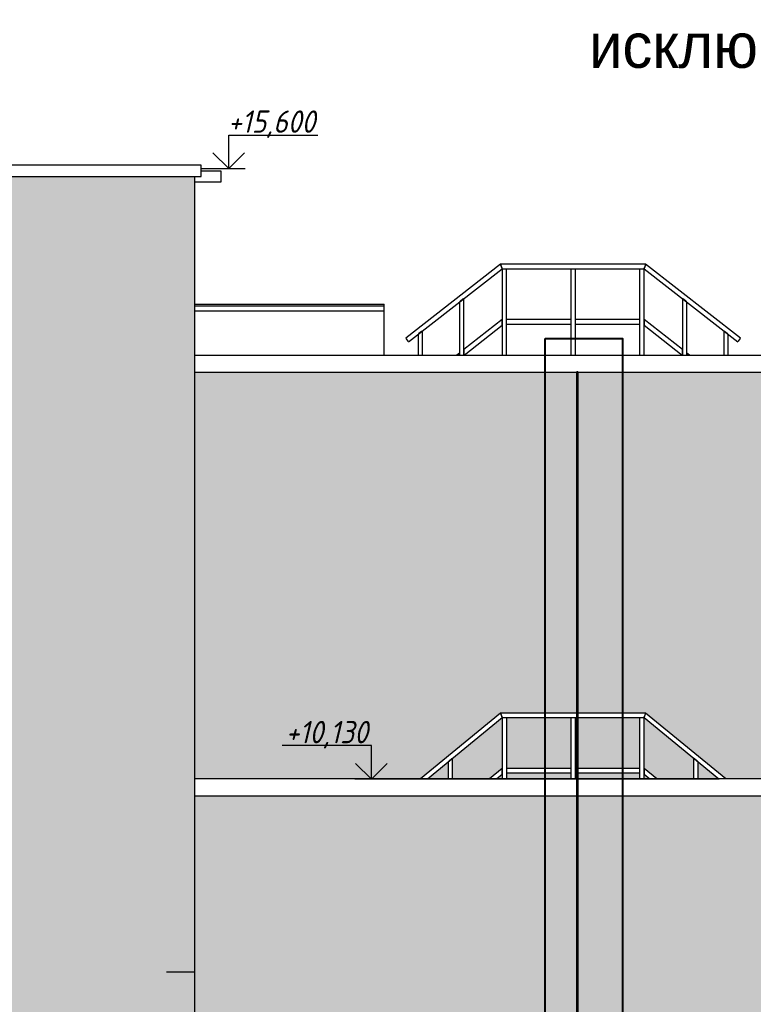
# Model space of a CAD drawing. Header units: millimetres. Extents: x 3914 to 319671, y -18248 to 19136.
# Drawn here: x 272449 to 279026, y 8112 to 16935 of the extents above; entities that cross this region are included whole.
import ezdxf

# ---------------------------------------------------------------- set-up
doc = ezdxf.new("R2010")
doc.units = ezdxf.units.MM
for name, color, linetype, lineweight in [('A-DETL-2', 7, 'Continuous', 5), ('A-FLOR', 7, 'Continuous', 9), ('A-GENM', 7, 'Continuous', 9), ('A-ROOF', 7, 'Continuous', 9), ('A-WALL', 7, 'Continuous', 5), ('A-WALL-PATT', 7, 'Continuous', 5), ('G-ANNO-DIMS', 7, 'Continuous', 9), ('G-ANNO-DIMS-1', 7, 'Continuous', 20)]:
    doc.layers.add(name, color=color, linetype=linetype, lineweight=lineweight)
doc.styles.add('ISOCPEUR_I_3', font='isocpeui.ttf', dxfattribs={"width": 0.9, "height": 200})

# ---------------------------------------------------------------- blocks, each defined once
blk = doc.blocks.new('парапет - парапет-18575254-АР2_ТР1_Фасад ___-1')
at = {"layer": 'A-GENM'}
for p, q in [((-41910, 13930), (-14660, 13930)), ((-41910, 13775.9), (-14660, 13775.9))]:
    blk.add_line(p, q, dxfattribs=at)
blk = doc.blocks.new('ОП_Труба - ОП_Труба 40x40x4_Угловая-30591808-АР2_ТР1_Фасад ___-1')
at = {"layer": 'A-GENM'}
for p, q in [((-37165, 14146.5), (-37165, 13930)), ((-37133, 14121.6), (-37157, 14140.3)), ((-37125, 13930), (-37125, 14115.3))]:
    blk.add_line(p, q, dxfattribs=at)
at = {"layer": 'A-GENM', "flags": 128}
for points in [[(-37157, 14140.3), (-37158.8, 14141.7), (-37160.5, 14143), (-37162, 14144.2), (-37163.3, 14145.2), (-37164.2, 14145.9), (-37164.8, 14146.4), (-37165, 14146.5)], [(-37125, 14115.3), (-37125.2, 14115.5), (-37125.8, 14116), (-37126.7, 14116.7), (-37128, 14117.7), (-37129.5, 14118.9), (-37131.2, 14120.2), (-37133, 14121.6)]]:
    blk.add_lwpolyline(points, dxfattribs=at)
blk = doc.blocks.new('ОП_Труба - ОП_Труба 40x40x4_Угловая-30591809-АР2_ТР1_Фасад ___-1')
at = {"layer": 'A-GENM'}
for p, q in [((-39873, 14140.3), (-39897, 14121.6)), ((-39865, 13930), (-39865, 14146.5)), ((-39905, 14115.3), (-39905, 13930))]:
    blk.add_line(p, q, dxfattribs=at)
at = {"layer": 'A-GENM', "flags": 128}
for points in [[(-39897, 14121.6), (-39898.8, 14120.2), (-39900.5, 14118.9), (-39902, 14117.7), (-39903.3, 14116.7), (-39904.2, 14116), (-39904.8, 14115.5), (-39905, 14115.3)], [(-39865, 14146.5), (-39865.2, 14146.4), (-39865.8, 14145.9), (-39866.7, 14145.2), (-39868, 14144.2), (-39869.5, 14143), (-39871.2, 14141.7), (-39873, 14140.3)]]:
    blk.add_lwpolyline(points, dxfattribs=at)
blk = doc.blocks.new('ОП_Труба - ОП_Труба 40x40x4_Угловая-V266-АР2_ТР1_Фасад ___-1')
at = {"layer": 'A-GENM'}
for p, q in [((-37535, 14435.2), (-37535, 13930)), ((-37503, 14410.3), (-37527, 14429)), ((-37495, 13930), (-37495, 14404))]:
    blk.add_line(p, q, dxfattribs=at)
at = {"layer": 'A-GENM', "flags": 128}
for points in [[(-37527, 14429), (-37528.8, 14430.4), (-37530.5, 14431.7), (-37532, 14432.9), (-37533.3, 14433.9), (-37534.2, 14434.6), (-37534.8, 14435.1), (-37535, 14435.2)], [(-37495, 14404), (-37495.2, 14404.2), (-37495.8, 14404.6), (-37496.7, 14405.4), (-37498, 14406.4), (-37499.5, 14407.5), (-37501.2, 14408.9), (-37503, 14410.3)]]:
    blk.add_lwpolyline(points, dxfattribs=at)
blk = doc.blocks.new('ОП_Труба - ОП_Труба 40x40x4_Угловая-V267-АР2_ТР1_Фасад ___-1')
at = {"layer": 'A-GENM'}
for p, q in [((-39535, 14404), (-39535, 13930)), ((-39503, 14429), (-39527, 14410.3)), ((-39495, 13930), (-39495, 14435.2))]:
    blk.add_line(p, q, dxfattribs=at)
at = {"layer": 'A-GENM', "flags": 128}
for points in [[(-39527, 14410.3), (-39528.8, 14408.9), (-39530.5, 14407.5), (-39532, 14406.4), (-39533.3, 14405.4), (-39534.2, 14404.6), (-39534.8, 14404.2), (-39535, 14404)], [(-39495, 14435.2), (-39495.2, 14435.1), (-39495.8, 14434.6), (-39496.7, 14433.9), (-39498, 14432.9), (-39499.5, 14431.7), (-39501.2, 14430.4), (-39503, 14429)]]:
    blk.add_lwpolyline(points, dxfattribs=at)
blk = doc.blocks.new('ОП_Труба - ОП_Труба 40x40x4_Прямая-30591812-АР2_ТР1_Фасад ___-1')
at = {"layer": 'A-GENM'}
for p, q in [((-37918.8, 14703.4), (-37918.8, 13930)), ((-37918.8, 14703.4), (-37910.8, 14703.4)), ((-37910.8, 14703.4), (-37886.8, 14703.4)), ((-37886.8, 14703.4), (-37878.8, 14703.4)), ((-37878.8, 13930), (-37878.8, 14703.4))]:
    blk.add_line(p, q, dxfattribs=at)
blk = doc.blocks.new('ОП_Поручень_Наклонный - ОП_Поручень_Наклонный-30591810-АР2_ТР1_Фасад ___-1')
at = {"layer": 'A-GENM'}
for p, q in [((-37867.8, 14735.4), (-37876, 14711.4)), ((-37015, 14080.2), (-37865, 14743.4)), ((-37878.8, 14703.4), (-37039.6, 14048.7)), ((-37034.7, 14055), (-37039.6, 14048.7)), ((-37019.9, 14073.9), (-37034.7, 14055)), ((-37015, 14080.2), (-37019.9, 14073.9))]:
    blk.add_line(p, q, dxfattribs=at)
at = {"layer": 'A-GENM', "flags": 128}
for points in [[(-37865, 14743.4), (-37865.1, 14743.2), (-37865.3, 14742.6), (-37865.6, 14741.7), (-37866, 14740.4), (-37866.6, 14738.9), (-37867.1, 14737.2), (-37867.8, 14735.4)], [(-37876, 14711.4), (-37876.6, 14709.7), (-37877.2, 14708), (-37877.7, 14706.4), (-37878.2, 14705.2), (-37878.5, 14704.2), (-37878.7, 14703.6), (-37878.8, 14703.4)]]:
    blk.add_lwpolyline(points, dxfattribs=at)
blk = doc.blocks.new('ОП_Поручень_Наклонный - ОП_Поручень_Наклонный-30591813-АР2_ТР1_Фасад ___-1')
at = {"layer": 'A-GENM'}
for p, q in [((-39165, 14743.4), (-40015, 14080.2)), ((-39154, 14711.4), (-39162.2, 14735.4)), ((-39990.4, 14048.7), (-39151.2, 14703.4)), ((-40010.1, 14073.9), (-40015, 14080.2)), ((-39995.3, 14055), (-40010.1, 14073.9)), ((-39990.4, 14048.7), (-39995.3, 14055))]:
    blk.add_line(p, q, dxfattribs=at)
at = {"layer": 'A-GENM', "flags": 128}
for points in [[(-39162.2, 14735.4), (-39162.9, 14737.2), (-39163.4, 14738.9), (-39164, 14740.4), (-39164.4, 14741.7), (-39164.7, 14742.6), (-39164.9, 14743.2), (-39165, 14743.4)], [(-39151.2, 14703.4), (-39151.3, 14703.6), (-39151.5, 14704.2), (-39151.8, 14705.2), (-39152.3, 14706.4), (-39152.8, 14708), (-39153.4, 14709.7), (-39154, 14711.4)]]:
    blk.add_lwpolyline(points, dxfattribs=at)
blk = doc.blocks.new('ОП_Поручень_Наклонный - ОП_Поручень_Наклонный-30591814-АР2_ТР1_Фасад ___-1')
at = {"layer": 'A-GENM'}
for p, q in [((-37535, 13978.5), (-37878.8, 14246.7)), ((-37878.8, 14236.6), (-37878.8, 14206.1)), ((-37878.8, 14196), (-37537.9, 13930)), ((-37535, 13937.9), (-37535, 13968.4)), ((-37472.9, 13930), (-37495, 13947.3)), ((-37495, 13937.2), (-37495, 13930))]:
    blk.add_line(p, q, dxfattribs=at)
at = {"layer": 'A-GENM', "flags": 128}
for points in [[(-37878.8, 14246.7), (-37878.8, 14246.5), (-37878.8, 14245.7), (-37878.8, 14244.5), (-37878.8, 14242.9), (-37878.8, 14241), (-37878.8, 14238.8), (-37878.8, 14236.6)], [(-37878.8, 14206.1), (-37878.8, 14203.9), (-37878.8, 14201.7), (-37878.8, 14199.8), (-37878.8, 14198.2), (-37878.8, 14197), (-37878.8, 14196.2), (-37878.8, 14196)], [(-37535, 13968.4), (-37535, 13970.6), (-37535, 13972.8), (-37535, 13974.7), (-37535, 13976.3), (-37535, 13977.5), (-37535, 13978.3), (-37535, 13978.5)], [(-37495, 13947.3), (-37495, 13947), (-37495, 13946.3), (-37495, 13945.1), (-37495, 13943.5), (-37495, 13941.6), (-37495, 13939.4), (-37495, 13937.2)], [(-37535, 13930), (-37535, 13931.6), (-37535, 13933.5), (-37535, 13935.7), (-37535, 13937.9)]]:
    blk.add_lwpolyline(points, dxfattribs=at)
blk = doc.blocks.new('ОП_Поручень_Наклонный - ОП_Поручень_Наклонный-30591815-АР2_ТР1_Фасад ___-1')
at = {"layer": 'A-GENM'}
for p, q in [((-39151.2, 14246.7), (-39495, 13978.5)), ((-39151.2, 14206.1), (-39151.2, 14236.6)), ((-39492.1, 13930), (-39151.2, 14196)), ((-39535, 13947.3), (-39557.1, 13930)), ((-39495, 13968.4), (-39495, 13937.9)), ((-39535, 13930), (-39535, 13937.2))]:
    blk.add_line(p, q, dxfattribs=at)
at = {"layer": 'A-GENM', "flags": 128}
for points in [[(-39151.2, 14236.6), (-39151.2, 14238.8), (-39151.2, 14241), (-39151.2, 14242.9), (-39151.2, 14244.5), (-39151.2, 14245.7), (-39151.2, 14246.5), (-39151.2, 14246.7)], [(-39151.2, 14196), (-39151.2, 14196.2), (-39151.2, 14197), (-39151.2, 14198.2), (-39151.2, 14199.8), (-39151.2, 14201.7), (-39151.2, 14203.9), (-39151.2, 14206.1)], [(-39535, 13937.2), (-39535, 13939.4), (-39535, 13941.6), (-39535, 13943.5), (-39535, 13945.1), (-39535, 13946.3), (-39535, 13947), (-39535, 13947.3)], [(-39495, 13978.5), (-39495, 13978.3), (-39495, 13977.5), (-39495, 13976.3), (-39495, 13974.7), (-39495, 13972.8), (-39495, 13970.6), (-39495, 13968.4)], [(-39495, 13937.9), (-39495, 13935.7), (-39495, 13933.5), (-39495, 13931.6), (-39495, 13930)]]:
    blk.add_lwpolyline(points, dxfattribs=at)
blk = doc.blocks.new('ОП_Поручень_Прямой - ОП_Поручень_Прямой-30591817-АР2_ТР1_Фасад ___-1')
at = {"layer": 'A-GENM'}
for p, q in [((-37865, 14743.4), (-39165, 14743.4)), ((-39162.2, 14735.4), (-39154, 14711.4)), ((-37876, 14711.4), (-37867.8, 14735.4)), ((-39151.2, 14703.4), (-37878.8, 14703.4))]:
    blk.add_line(p, q, dxfattribs=at)
at = {"layer": 'A-GENM', "flags": 128}
for points in [[(-39165, 14743.4), (-39164.9, 14743.2), (-39164.7, 14742.6), (-39164.4, 14741.7), (-39164, 14740.4), (-39163.4, 14738.9), (-39162.9, 14737.2), (-39162.2, 14735.4)], [(-37867.8, 14735.4), (-37867.1, 14737.2), (-37866.6, 14738.9), (-37866, 14740.4), (-37865.6, 14741.7), (-37865.3, 14742.6), (-37865.1, 14743.2), (-37865, 14743.4)], [(-39154, 14711.4), (-39153.4, 14709.7), (-39152.8, 14708), (-39152.3, 14706.4), (-39151.8, 14705.2), (-39151.5, 14704.2), (-39151.3, 14703.6), (-39151.2, 14703.4)], [(-37878.8, 14703.4), (-37878.7, 14703.6), (-37878.5, 14704.2), (-37878.2, 14705.2), (-37877.7, 14706.4), (-37877.2, 14708), (-37876.6, 14709.7), (-37876, 14711.4)]]:
    blk.add_lwpolyline(points, dxfattribs=at)
blk = doc.blocks.new('ОП_Поручень_Прямой - ОП_Поручень_Прямой-30591818-АР2_ТР1_Фасад ___-1')
at = {"layer": 'A-GENM'}
for p, q in [((-37918.8, 14246.7), (-38495, 14246.7)), ((-38495, 14238.7), (-38495, 14246.7)), ((-38495, 14214.7), (-38495, 14238.7)), ((-38495, 14206.7), (-38495, 14214.7)), ((-38495, 14206.7), (-37918.8, 14206.7)), ((-37918.8, 14246.7), (-37918.8, 14238.7)), ((-37918.8, 14238.7), (-37918.8, 14214.7)), ((-37918.8, 14214.7), (-37918.8, 14206.7))]:
    blk.add_line(p, q, dxfattribs=at)
blk = doc.blocks.new('ОП_Поручень_Прямой - ОП_Поручень_Прямой-30591821-АР2_ТР1_Фасад ___-1')
at = {"layer": 'A-GENM'}
for p, q in [((-38535, 14246.7), (-39111.2, 14246.7)), ((-39111.2, 14238.7), (-39111.2, 14246.7)), ((-39111.2, 14214.7), (-39111.2, 14238.7)), ((-39111.2, 14206.7), (-39111.2, 14214.7)), ((-39111.2, 14206.7), (-38535, 14206.7)), ((-38535, 14246.7), (-38535, 14238.7)), ((-38535, 14238.7), (-38535, 14214.7)), ((-38535, 14214.7), (-38535, 14206.7))]:
    blk.add_line(p, q, dxfattribs=at)
blk = doc.blocks.new('парапет10 - парапет-22960140-АР2_ТР1_Фасад ___-1')
at = {"layer": 'A-GENM'}
for p, q in [((-33860, 10131.7), (-41910, 10131.7)), ((-41910, 9978.9), (-33860, 9978.9))]:
    blk.add_line(p, q, dxfattribs=at)
blk = doc.blocks.new('ОП_Труба - ОП_Труба 40x40x4_Угловая-V313-АР2_ТР1_Фасад ___-1')
at = {"layer": 'A-GENM'}
for p, q in [((-37435, 10317.5), (-37435, 10131.7)), ((-37403, 10291.2), (-37427, 10310.9)), ((-37395, 10131.7), (-37395, 10284.7))]:
    blk.add_line(p, q, dxfattribs=at)
at = {"layer": 'A-GENM', "flags": 128}
for points in [[(-37427, 10310.9), (-37428.8, 10312.4), (-37430.5, 10313.8), (-37432, 10315), (-37433.3, 10316), (-37434.2, 10316.8), (-37434.8, 10317.3), (-37435, 10317.5)], [(-37395, 10284.7), (-37395.2, 10284.8), (-37395.8, 10285.3), (-37396.7, 10286.1), (-37398, 10287.1), (-37399.5, 10288.4), (-37401.2, 10289.8), (-37403, 10291.2)]]:
    blk.add_lwpolyline(points, dxfattribs=at)
blk = doc.blocks.new('ОП_Труба - ОП_Труба 40x40x4_Угловая-V314-АР2_ТР1_Фасад ___-1')
at = {"layer": 'A-GENM'}
for p, q in [((-39635, 10284.7), (-39635, 10131.7)), ((-39603, 10310.9), (-39627, 10291.2)), ((-39595, 10131.7), (-39595, 10317.5))]:
    blk.add_line(p, q, dxfattribs=at)
at = {"layer": 'A-GENM', "flags": 128}
for points in [[(-39627, 10291.2), (-39628.8, 10289.8), (-39630.5, 10288.4), (-39632, 10287.1), (-39633.3, 10286.1), (-39634.2, 10285.3), (-39634.8, 10284.8), (-39635, 10284.7)], [(-39595, 10317.5), (-39595.2, 10317.3), (-39595.8, 10316.8), (-39596.7, 10316), (-39598, 10315), (-39599.5, 10313.8), (-39601.2, 10312.4), (-39603, 10310.9)]]:
    blk.add_lwpolyline(points, dxfattribs=at)
blk = doc.blocks.new('ОП_Труба - ОП_Труба 40x40x4_Прямая-V315-АР2_ТР1_Фасад ___-1')
at = {"layer": 'A-GENM'}
for p, q in [((-37919.3, 10681.7), (-37919.3, 10131.7)), ((-37919.3, 10681.7), (-37911.3, 10681.7)), ((-37911.3, 10681.7), (-37887.3, 10681.7)), ((-37887.3, 10681.7), (-37879.3, 10681.7)), ((-37879.3, 10131.7), (-37879.3, 10681.7))]:
    blk.add_line(p, q, dxfattribs=at)
blk = doc.blocks.new('ОП_Поручень_Наклонный - ОП_Поручень_Наклонный-V316-АР2_ТР1_Фасад ___-1')
at = {"layer": 'A-GENM'}
for p, q in [((-37879.3, 10681.7), (-37208.4, 10131.7)), ((-37867.9, 10713.7), (-37876.4, 10689.7)), ((-37145.3, 10131.7), (-37865, 10721.7))]:
    blk.add_line(p, q, dxfattribs=at)
at = {"layer": 'A-GENM', "flags": 128}
for points in [[(-37876.4, 10689.7), (-37877.1, 10687.9), (-37877.7, 10686.2), (-37878.2, 10684.7), (-37878.7, 10683.5), (-37879, 10682.5), (-37879.2, 10681.9), (-37879.3, 10681.7)], [(-37865, 10721.7), (-37865.1, 10721.5), (-37865.3, 10720.9), (-37865.6, 10720), (-37866.1, 10718.7), (-37866.6, 10717.2), (-37867.2, 10715.5), (-37867.9, 10713.7)]]:
    blk.add_lwpolyline(points, dxfattribs=at)
blk = doc.blocks.new('ОП_Поручень_Наклонный - ОП_Поручень_Наклонный-V317-АР2_ТР1_Фасад ___-1')
at = {"layer": 'A-GENM'}
for p, q in [((-39165, 10721.7), (-39884.7, 10131.7)), ((-39821.6, 10131.7), (-39150.7, 10681.7)), ((-39153.6, 10689.7), (-39162.1, 10713.7))]:
    blk.add_line(p, q, dxfattribs=at)
at = {"layer": 'A-GENM', "flags": 128}
for points in [[(-39162.1, 10713.7), (-39162.8, 10715.5), (-39163.4, 10717.2), (-39163.9, 10718.7), (-39164.4, 10720), (-39164.7, 10720.9), (-39164.9, 10721.5), (-39165, 10721.7)], [(-39150.7, 10681.7), (-39150.8, 10681.9), (-39151, 10682.5), (-39151.3, 10683.5), (-39151.8, 10684.7), (-39152.3, 10686.2), (-39152.9, 10687.9), (-39153.6, 10689.7)]]:
    blk.add_lwpolyline(points, dxfattribs=at)
blk = doc.blocks.new('ОП_Поручень_Наклонный - ОП_Поручень_Наклонный-V318-АР2_ТР1_Фасад ___-1')
at = {"layer": 'A-GENM'}
for p, q in [((-37765.5, 10131.7), (-37879.3, 10225)), ((-37879.3, 10214.7), (-37879.3, 10183.6)), ((-37879.3, 10173.3), (-37828.6, 10131.7))]:
    blk.add_line(p, q, dxfattribs=at)
at = {"layer": 'A-GENM', "flags": 128}
for points in [[(-37879.3, 10225), (-37879.3, 10224.7), (-37879.3, 10224), (-37879.3, 10222.7), (-37879.3, 10221.1), (-37879.3, 10219.1), (-37879.3, 10217), (-37879.3, 10214.7)], [(-37879.3, 10183.6), (-37879.3, 10181.3), (-37879.3, 10179.1), (-37879.3, 10177.2), (-37879.3, 10175.5), (-37879.3, 10174.3), (-37879.3, 10173.5), (-37879.3, 10173.3)]]:
    blk.add_lwpolyline(points, dxfattribs=at)
blk = doc.blocks.new('ОП_Поручень_Наклонный - ОП_Поручень_Наклонный-V319-АР2_ТР1_Фасад ___-1')
at = {"layer": 'A-GENM'}
for p, q in [((-39150.7, 10225), (-39264.5, 10131.7)), ((-39201.4, 10131.7), (-39150.7, 10173.3)), ((-39150.7, 10183.6), (-39150.7, 10214.7))]:
    blk.add_line(p, q, dxfattribs=at)
at = {"layer": 'A-GENM', "flags": 128}
for points in [[(-39150.7, 10214.7), (-39150.7, 10217), (-39150.7, 10219.1), (-39150.7, 10221.1), (-39150.7, 10222.7), (-39150.7, 10224), (-39150.7, 10224.7), (-39150.7, 10225)], [(-39150.7, 10173.3), (-39150.7, 10173.5), (-39150.7, 10174.3), (-39150.7, 10175.5), (-39150.7, 10177.2), (-39150.7, 10179.1), (-39150.7, 10181.3), (-39150.7, 10183.6)]]:
    blk.add_lwpolyline(points, dxfattribs=at)
blk = doc.blocks.new('ОП_Поручень_Прямой - ОП_Поручень_Прямой-30603774-АР2_ТР1_Фасад ___-1')
at = {"layer": 'A-GENM'}
for p, q in [((-65877.1, 16380.6), (-67177.1, 16380.6)), ((-67174.2, 16372.6), (-67165.6, 16348.6)), ((-67162.8, 16340.6), (-65891.4, 16340.6)), ((-65888.5, 16348.6), (-65879.9, 16372.6))]:
    blk.add_line(p, q, dxfattribs=at)
at = {"layer": 'A-GENM', "flags": 128}
for points in [[(-67177.1, 16380.6), (-67177, 16380.4), (-67176.8, 16379.8), (-67176.4, 16378.9), (-67176, 16377.6), (-67175.4, 16376.1), (-67174.8, 16374.4), (-67174.2, 16372.6)], [(-67165.6, 16348.6), (-67165, 16346.8), (-67164.4, 16345.1), (-67163.8, 16343.6), (-67163.4, 16342.4), (-67163, 16341.4), (-67162.8, 16340.8), (-67162.8, 16340.6)], [(-65891.4, 16340.6), (-65891.3, 16340.8), (-65891.1, 16341.4), (-65890.7, 16342.4), (-65890.3, 16343.6), (-65889.7, 16345.1), (-65889.1, 16346.8), (-65888.5, 16348.6)], [(-65879.9, 16372.6), (-65879.3, 16374.4), (-65878.7, 16376.1), (-65878.1, 16377.6), (-65877.7, 16378.9), (-65877.3, 16379.8), (-65877.1, 16380.4), (-65877.1, 16380.6)]]:
    blk.add_lwpolyline(points, dxfattribs=at)
blk = doc.blocks.new('ОП_Поручень_Прямой - ОП_Поручень_Прямой-30603775-АР2_ТР1_Фасад ___-1')
at = {"layer": 'A-GENM'}
for p, q in [((-65931.4, 15883.9), (-66507.1, 15883.9)), ((-66507.1, 15875.9), (-66507.1, 15883.9)), ((-65931.4, 15883.9), (-65931.4, 15875.9)), ((-66507.1, 15851.9), (-66507.1, 15875.9)), ((-66507.1, 15843.9), (-66507.1, 15851.9)), ((-66507.1, 15843.9), (-65931.4, 15843.9)), ((-65931.4, 15875.9), (-65931.4, 15851.9)), ((-65931.4, 15851.9), (-65931.4, 15843.9))]:
    blk.add_line(p, q, dxfattribs=at)
blk = doc.blocks.new('ОП_Поручень_Прямой - ОП_Поручень_Прямой-30603776-АР2_ТР1_Фасад ___-1')
at = {"layer": 'A-GENM'}
for p, q in [((-66547.1, 15883.9), (-67122.8, 15883.9)), ((-67122.8, 15875.9), (-67122.8, 15883.9)), ((-66547.1, 15883.9), (-66547.1, 15875.9)), ((-67122.8, 15851.9), (-67122.8, 15875.9)), ((-67122.8, 15843.9), (-67122.8, 15851.9)), ((-67122.8, 15843.9), (-66547.1, 15843.9)), ((-66547.1, 15875.9), (-66547.1, 15851.9)), ((-66547.1, 15851.9), (-66547.1, 15843.9))]:
    blk.add_line(p, q, dxfattribs=at)
blk = doc.blocks.new('Фартук_СКБ_Полоса - Ф1_860 мм_Стена 650 мм-31988543-АР2_ТР1_Фасад ___-1')
at = {"layer": 'A-GENM'}
for p, q in [((-41850, 15629.9), (-93372.3, 15629.9)), ((-41850, 15530), (-41850, 15629.9)), ((-93372.3, 15530), (-41850, 15530))]:
    blk.add_line(p, q, dxfattribs=at)
blk = doc.blocks.new('Высотные отметки - Стрелка_Верх-17668718-АР2_ТР1_Фасад ___-1')
at = {"layer": 'G-ANNO-DIMS'}
for p, q in [((2945.4, 7800), (3745.4, 7800)), ((2945.4, 7500), (2945.4, 7800)), ((2793.8, 7500), (3093.8, 7500))]:
    blk.add_line(p, q, dxfattribs=at)
at = {"layer": 'G-ANNO-DIMS-1'}
for q in [(2804, 7641.4), (3086.9, 7641.4)]:
    blk.add_line((2945.4, 7500), q, dxfattribs=at)

msp = doc.modelspace()

# ---------------------------------------------------------------- hatches: boundary and pattern name
at = {"layer": 'A-WALL-PATT'}
h = msp.add_hatch(dxfattribs=at)
h.set_pattern_fill('FP_8', color=256, style=0, pattern_type=2)
h.set_pattern_definition([(180, (274035.59, 8451), (-2e-14, -154), [125, -137]), (90, (274035.6, 8386), (-262, 2e-14), [65, -89]), (180, (274035.59, 8386), (-2e-14, -154), [125, -137]), (90, (274047.6, 8386), (-262, 2e-14), [65, -89]), (180, (274172.59, 8386), (-2e-14, -154), [125, -137]), (180, (274172.59, 8451), (-2e-14, -154), [125, -137]), (90, (273916.6, 8463), (-262, 2e-14), [65, -89]), (90, (274166.6, 8463), (-262, 2e-14), [65, -89]), (0, (273916.59, 8463), (0, -154), [250, -12]), (0, (273916.59, 8528), (0, -154), [250, -12])])
h.paths.add_polyline_path([(222615.9, 8400), (273765.9, 8400), (273765.9, 15530), (222615.9, 15530), (222615.9, 11283.2)], flags=0)
h.paths.add_polyline_path([(247088.1, 9163), (246316.1, 9164), (246316.1, 11700), (248816.1, 11700), (248816.1, 9163), (247615.9, 9163)], flags=0)
h.paths.add_polyline_path([(269048.9, 9163), (268266.1, 9164), (268266.1, 11700), (271366.1, 11700), (271366.1, 9163)], flags=0)
h.paths.add_polyline_path([(243016.1, 9163), (243016.1, 11700), (245116.1, 11700), (245116.1, 9163), (243656.8, 9163)], flags=0)
h.paths.add_polyline_path([(237944.9, 9163), (235576.1, 9164), (235576.1, 11700), (238676.1, 11700), (238676.1, 9163)], flags=0)
h.paths.add_polyline_path([(258066.1, 9163), (258066.1, 11700), (261166.1, 11700), (261166.1, 9163), (258068.5, 9163)], flags=0)
h.paths.add_polyline_path([(241598, 9163), (239576.1, 9164), (239576.1, 11700), (241676.1, 11700), (241676.1, 9163)], flags=0)
h.paths.add_polyline_path([(265166.1, 9163), (262666.1, 9164), (262666.1, 11700), (265166.1, 11700), (265166.1, 9164)], flags=0)
h.paths.add_polyline_path([(249766.1, 9163), (249766.1, 11700), (252266.1, 11700), (252266.1, 9163), (249833.2, 9163)], flags=0)
h.paths.add_polyline_path([(253945.9, 9166), (253066.1, 9167), (253066.1, 11700), (253966.1, 11700), (253966.1, 9166)], flags=0)
h.paths.add_polyline_path([(256066.1, 9166), (256066.1, 11700), (256966.1, 11700), (256966.1, 9166), (256818.4, 9166)], flags=0)
h.paths.add_polyline_path([(266265.9, 9166), (266265.9, 11700), (267165.9, 11700), (267165.9, 9166), (266303.8, 9166)], flags=0)
h = msp.add_hatch(dxfattribs=at)
h.set_pattern_fill('FP_124', color=256, style=0, pattern_type=2)
h.set_pattern_definition([(180, (274035.59, 8451), (-2e-14, -154), [125, -137]), (90, (274035.6, 8386), (-262, 2e-14), [65, -89]), (180, (274035.59, 8386), (-2e-14, -154), [125, -137]), (90, (274047.6, 8386), (-262, 2e-14), [65, -89]), (180, (274172.59, 8386), (-2e-14, -154), [125, -137]), (180, (274172.59, 8451), (-2e-14, -154), [125, -137]), (90, (273916.6, 8463), (-262, 2e-14), [65, -89]), (90, (274166.6, 8463), (-262, 2e-14), [65, -89]), (0, (273916.59, 8463), (0, -154), [250, -12]), (0, (273916.59, 8528), (0, -154), [250, -12])])
h.paths.add_polyline_path([(273765.9, 8400), (274015.9, 8400), (274015.9, 15530), (273765.9, 15530), (273765.9, 8560.1)], flags=0)
h = msp.add_hatch(dxfattribs=at)
h.set_pattern_fill('FP_114', color=256, style=0, pattern_type=2)
h.set_pattern_definition([(180, (316285.92, 8471), (-2e-14, -154), [125, -137]), (90, (316285.92, 8406), (-262, 2e-14), [65, -89]), (180, (316285.92, 8406), (-2e-14, -154), [125, -137]), (90, (316297.92, 8406), (-262, 2e-14), [65, -89]), (180, (316422.92, 8406), (-2e-14, -154), [125, -137]), (180, (316422.92, 8471), (-2e-14, -154), [125, -137]), (90, (316166.92, 8483), (-262, 2e-14), [65, -89]), (90, (316416.92, 8483), (-262, 2e-14), [65, -89]), (0, (316166.92, 8483), (0, -154), [250, -12]), (0, (316166.92, 8548), (0, -154), [250, -12])])
h.paths.add_polyline_path([(274015.9, 10131.7), (276041.2, 10131.7), (276761.5, 10721.7), (278061.9, 10720.9), (278780.6, 10131.7), (279615.9, 10131.7), (279615.9, 11700), (280515.9, 11700), (280515.9, 11712), (281865, 11712), (281865, 11635), (280515.9, 11635), (280515.9, 11555.1), (281865, 11555.1), (281865, 11478.1), (280515.9, 11478.1), (280515.9, 11401.1), (281865, 11401.1), (281865, 11324.1), (280515.9, 11324.1), (280515.9, 11247.1), (281865, 11247.1), (281865, 11170.1), (280515.9, 11170.1), (280515.9, 11093.1), (281865, 11093.1), (281865, 11016.1), (280515.9, 11016.1), (280515.9, 10941.1), (281865, 10941.1), (281865, 10864.1), (280515.9, 10864.1), (280515.9, 10787.1), (281865, 10787.1), (281865, 10710.1), (280515.9, 10710.1), (280515.9, 10632.5), (281865, 10632.5), (281865, 10555.5), (280515.9, 10555.5), (280515.9, 10479.1), (281865, 10479.1), (281865, 10402.1), (280515.9, 10402.1), (280515.9, 10324.9), (281865, 10324.9), (281865, 10247.9), (280515.9, 10247.9), (280515.9, 10170.9), (281865, 10170.9), (281865, 10131.7), (282065.9, 10131.7), (282065.9, 10377), (282002.3, 10377.4), (281999.6, 10379.4), (281998.1, 10382.4), (281997.9, 10384), (281997.9, 10529.7), (282915.9, 10529.7), (282915.9, 11700), (283815.9, 11700), (283815.9, 10529.7), (285877.9, 10529.7), (285877.9, 11238), (286653.9, 11238), (286653.9, 10529.7), (290282.9, 10529.7), (290282.9, 11238), (291358.9, 11238), (291358.9, 10529.7), (295899.9, 10529.7), (295899.9, 11238), (296675.9, 11238), (296675.9, 10529.7), (301265.9, 10529.7), (301265.9, 13776), (274015.9, 13776), (274015.9, 10313.2)], flags=0)
h.paths.add_polyline_path([(278006.6, 10131.7), (278006.6, 10185), (277430.9, 10185), (277430.9, 10131.7), (277865.7, 10131.7)], flags=0)
h.paths.add_polyline_path([(278530.9, 10131.7), (278717.5, 10131.7), (278530.9, 10284.7)], flags=0)
h.paths.add_polyline_path([(278490.9, 10131.7), (278490.9, 10317.5), (278046.6, 10681.7), (278046.9, 10224.7), (278160.4, 10131.7), (278440.3, 10131.7)], flags=0)
h.paths.add_polyline_path([(277390.9, 10131.7), (277390.9, 10185), (276815.2, 10185), (276815.2, 10131.7), (277291.1, 10131.7)], flags=0)
h.paths.add_polyline_path([(278046.6, 10131.7), (278097.3, 10131.7), (278046.6, 10173.3)], flags=0)
h.paths.add_polyline_path([(276775.2, 10131.7), (276775.2, 10173.3), (276724.5, 10131.7)], flags=0)
h.paths.add_polyline_path([(276104.3, 10131.7), (276290.9, 10131.7), (276290.9, 10284.7)], flags=0)
h.paths.add_polyline_path([(276330.9, 10131.7), (276661.4, 10131.7), (276775.2, 10225), (276774.1, 10680.8), (276330.9, 10316.8), (276330.9, 10310.9)], flags=0)
h.paths.add_polyline_path([(277430.9, 10225), (278006.6, 10225), (278006.6, 10681.7), (277430.9, 10681.7), (277430.9, 10313.2)], flags=0)
h.paths.add_polyline_path([(277291.1, 10225), (277390.9, 10225), (277390.9, 10681.7), (276815.2, 10681.7), (276815.2, 10225), (277165.9, 10225)], flags=0)
h.paths.add_polyline_path([(311575.6, 10529.7), (316035.9, 10529.7), (316035.9, 13776), (302065.9, 13776), (302065.9, 10529.7), (303065.9, 10529.7), (303065.9, 11700), (306165.9, 11700), (306165.9, 11712), (306765.9, 11712), (306765.9, 11700), (309165.9, 11700), (309165.9, 10529.7), (311192.5, 10529.7)], flags=0)
h.paths.add_polyline_path([(306165.9, 10529.7), (306765.9, 10529.7), (306765.9, 10555.5), (306165.9, 10555.5)], flags=0)
h.paths.add_polyline_path([(302002.9, 10529.7), (302002.9, 10721), (301328.9, 10721), (301328.9, 10529.7), (301998.9, 10529.7)], flags=0)
h.paths.add_polyline_path([(306165.9, 10632.5), (306765.9, 10632.5), (306765.9, 10710.1), (306165.9, 10710.1), (306165.9, 10690.1)], flags=0)
h.paths.add_polyline_path([(301998.9, 10739), (302002.9, 10739), (302002.9, 11021), (301328.9, 11021), (301328.9, 10739), (301615.8, 10739)], flags=0)
h.paths.add_polyline_path([(306165.9, 10787.1), (306765.9, 10787.1), (306765.9, 10864.1), (306165.9, 10864.1)], flags=0)
h.paths.add_polyline_path([(306165.9, 10941.1), (306765.9, 10941.1), (306765.9, 11016.1), (306165.9, 11016.1)], flags=0)
h.paths.add_polyline_path([(301998.9, 11039), (302002.9, 11039), (302002.9, 11321), (301328.9, 11321), (301328.9, 11039), (301615.8, 11039)], flags=0)
h.paths.add_polyline_path([(306165.9, 11093.1), (306765.9, 11093.1), (306765.9, 11170.1), (306165.9, 11170.1)], flags=0)
h.paths.add_polyline_path([(306650.3, 11247.1), (306765.9, 11247.1), (306765.9, 11324.1), (306165.9, 11324.1), (306165.9, 11247.1)], flags=0)
h.paths.add_polyline_path([(301615.8, 11339), (302002.9, 11339), (302002.9, 11621), (301328.9, 11621), (301328.9, 11339), (301615.2, 11339)], flags=0)
h.paths.add_polyline_path([(306765.9, 11401.1), (306765.9, 11478.1), (306165.9, 11478.1), (306165.9, 11401.1), (306689.6, 11401.1)], flags=0)
h.paths.add_polyline_path([(306728.9, 11555.1), (306765.9, 11555.1), (306765.9, 11635), (306165.9, 11635), (306165.9, 11555.1)], flags=0)
h.paths.add_polyline_path([(301998.9, 11639), (302002.9, 11639), (302002.9, 11921), (301328.9, 11921), (301328.9, 11639), (301615.8, 11639)], flags=0)
h.paths.add_polyline_path([(302002.9, 11939), (302002.9, 12221), (301328.9, 12221), (301328.9, 11939), (301998.9, 11939)], flags=0)
h.paths.add_polyline_path([(301328.9, 12239), (302002.9, 12239), (302002.9, 12521), (301328.9, 12521)], flags=0)
h.paths.add_polyline_path([(301615.8, 12539), (302002.9, 12539), (302002.9, 12821), (301328.9, 12821), (301328.9, 12539)], flags=0)
h.paths.add_polyline_path([(301615.8, 12839), (302002.9, 12839), (302002.9, 13121), (301328.9, 13121), (301328.9, 12839)], flags=0)
h.paths.add_polyline_path([(301328.9, 13139), (302002.9, 13139), (302002.9, 13421), (301328.9, 13421), (301328.9, 13328.8)], flags=0)
h.paths.add_polyline_path([(301998.9, 13439), (302002.9, 13439), (302002.9, 13721), (301328.9, 13721), (301328.9, 13439), (301615.8, 13439)], flags=0)
h.paths.add_polyline_path([(301998.9, 13739), (302002.9, 13739), (302002.9, 13776), (301328.9, 13776), (301328.9, 13739), (301615.8, 13739)], flags=0)
h = msp.add_hatch(dxfattribs=at)
h.set_pattern_fill('FP_127', color=256, style=0, pattern_type=2)
h.set_pattern_definition([(180, (282386.86, 4215.69), (-2e-14, -154), [125, -137]), (90, (282386.86, 4150.7), (-262, 2e-14), [65, -89]), (180, (282386.86, 4150.69), (-2e-14, -154), [125, -137]), (90, (282398.86, 4150.7), (-262, 2e-14), [65, -89]), (180, (282523.86, 4150.69), (-2e-14, -154), [125, -137]), (180, (282523.86, 4215.69), (-2e-14, -154), [125, -137]), (90, (282267.86, 4227.7), (-262, 2e-14), [65, -89]), (90, (282517.86, 4227.7), (-262, 2e-14), [65, -89]), (0, (282267.86, 4227.69), (0, -154), [250, -12]), (0, (282267.86, 4292.69), (0, -154), [250, -12])])
h.paths.add_polyline_path([(274015.9, 4200), (282065.9, 4200), (282065.9, 4230.5), (282035.9, 4230.5), (282035.9, 4307.5), (282065.9, 4307.5), (282065.9, 4384.5), (282035.9, 4384.5), (282035.9, 4461.5), (282065.9, 4461.5), (282065.9, 4538.5), (282035.9, 4538.5), (282035.9, 4615.5), (282065.9, 4615.5), (282065.9, 4692.5), (282035.9, 4692.5), (282035.9, 4769.5), (282065.9, 4769.5), (282065.9, 4846.5), (282035.9, 4846.5), (282035.9, 4923.5), (282065.9, 4923.5), (282065.9, 5000.5), (282035.9, 5000.5), (282035.9, 5077.5), (282065.9, 5077.5), (282065.9, 5154.5), (282035.9, 5154.5), (282035.9, 5231.5), (282065.9, 5231.5), (282065.9, 5308.5), (282035.9, 5308.5), (282035.9, 5385.5), (282065.9, 5385.5), (282065.9, 5462.5), (282035.9, 5462.5), (282035.9, 5539.5), (282065.9, 5539.5), (282065.9, 5616.5), (282035.9, 5616.5), (282035.9, 5693.5), (282065.9, 5693.5), (282065.9, 5770.5), (282035.9, 5770.5), (282035.9, 5847.5), (282065.9, 5847.5), (282065.9, 5924.5), (282035.9, 5924.5), (282035.9, 6001.5), (282065.9, 6001.5), (282065.9, 6078.5), (282035.9, 6078.5), (282035.9, 6155.5), (282065.9, 6155.5), (282065.9, 6231.7), (282035.9, 6232.5), (282035.9, 6309.5), (282065.9, 6309.5), (282065.9, 6386.5), (282035.9, 6386.5), (282035.9, 6463.5), (282065.9, 6463.5), (282065.9, 6540.5), (282035.9, 6540.5), (282035.9, 6617.5), (282065.9, 6617.5), (282065.9, 6694.5), (282035.9, 6694.5), (282035.9, 6771.5), (282065.9, 6771.5), (282065.9, 6848.5), (282035.9, 6848.5), (282035.9, 6925.5), (282065.9, 6925.5), (282065.9, 7002.5), (282035.9, 7002.5), (282035.9, 7079.5), (282065.9, 7079.5), (282065.9, 7156.5), (282035.9, 7156.5), (282035.9, 7233.5), (282065.9, 7233.5), (282065.9, 7310.5), (282035.9, 7310.5), (282035.9, 7387.5), (282065.9, 7387.5), (282065.9, 9979), (274015.9, 9979), (274015.9, 4212.7)], flags=0)
h.paths.add_polyline_path([(279398, 4963), (278285.4, 4964), (278285.4, 7500), (281385.4, 7500), (281385.4, 4963), (280930.2, 4963)], flags=0)
h.paths.add_polyline_path([(274215.9, 4963), (274215.9, 7500), (277042.9, 7500), (277042.9, 5000), (277020.2, 5000), (277020.2, 4997.7), (276943.2, 4997.7), (276943.2, 5000), (276866.2, 5000), (276866.2, 4997.7), (276789.2, 4997.7), (276789.2, 5000), (276712.2, 5000), (276712.2, 4997.7), (276635.2, 4997.7), (276635.2, 5000), (276558.2, 5000), (276558.2, 4997.7), (276481.2, 4997.7), (276481.2, 5000), (276404.2, 5000), (276404.2, 4997.7), (276327.2, 4997.7), (276327.2, 5000), (276250.2, 5000), (276250.2, 4997.7), (276173.2, 4997.7), (276173.2, 5000), (276115.9, 5000), (276115.9, 4963), (274525.4, 4963)], flags=0)
h = msp.add_hatch(dxfattribs=at)
h.set_pattern_fill('FP_109', color=256, style=0, pattern_type=2)
h.set_pattern_definition([(180, (274035.58, 4301), (-2e-14, -154), [125, -137]), (90, (274035.58, 4236), (-262, 2e-14), [65, -89]), (180, (274035.58, 4236), (-2e-14, -154), [125, -137]), (90, (274047.58, 4236), (-262, 2e-14), [65, -89]), (180, (274172.58, 4236), (-2e-14, -154), [125, -137]), (180, (274172.58, 4301), (-2e-14, -154), [125, -137]), (90, (273916.58, 4313), (-262, 2e-14), [65, -89]), (90, (274166.58, 4313), (-262, 2e-14), [65, -89]), (0, (273916.58, 4313), (0, -154), [250, -12]), (0, (273916.58, 4378), (0, -154), [250, -12])])
h.paths.add_polyline_path([(230590.6, 3600), (230724.7, 3600), (230724.7, 4200), (274015.9, 4200), (274015.9, 8400), (222865.9, 8400), (222865.9, 4200), (226997.1, 4200), (226997.1, 3600), (230365.5, 3600)], flags=0)
h.paths.add_polyline_path([(244155.9, 4963), (243015.9, 4964), (243015.9, 7500), (245115.9, 7500), (245115.9, 4963), (244461, 4963)], flags=0)
h.paths.add_polyline_path([(268520.3, 4963), (268265.9, 4964), (268265.9, 7500), (271365.9, 7500), (271365.9, 4963), (268672.1, 4963)], flags=0)
h.paths.add_polyline_path([(265165.7, 4963), (262065.7, 4964), (262065.7, 7500), (265165.7, 7500), (265165.7, 4964)], flags=0)
h.paths.add_polyline_path([(251765.9, 4963), (251765.9, 7500), (254865.9, 7500), (254865.9, 4963), (251817.2, 4963)], flags=0)
h.paths.add_polyline_path([(241180.1, 4963), (239575.9, 4964), (239575.9, 7500), (241675.9, 7500), (241675.9, 4963)], flags=0)
h.paths.add_polyline_path([(238075.9, 4963), (235575.9, 4964), (235575.9, 7500), (238075.9, 7500), (238075.9, 4964)], flags=0)
h.paths.add_polyline_path([(257946.3, 4963), (256065.9, 4964), (256065.9, 7500), (258765.9, 7500), (258765.9, 4963)], flags=0)
h.paths.add_polyline_path([(247243, 4966), (247065.9, 4967), (247065.9, 7500), (247965.9, 7500), (247965.9, 4966)], flags=0)
h.paths.add_polyline_path([(260916, 4966), (260016, 4967), (260016, 7500), (260916, 7500), (260916, 4967)], flags=0)
h.paths.add_polyline_path([(249765.9, 4966), (249765.9, 7500), (250665.9, 7500), (250665.9, 4966), (249828.2, 4966)], flags=0)
h.paths.add_polyline_path([(266265.6, 4966), (266265.6, 7500), (267165.6, 7500), (267165.6, 4966), (266584.4, 4966)], flags=0)

# ---------------------------------------------------------------- linework, layer by layer
at = {"color": 1}
for points in [[(277160.1, 14079), (277854.1, 14079), (277854.1, -635), (277160.1, -635)], [(277444.1, -10), (277454.1, -10), (277454.1, 13775.9), (277444.1, 13775.9)]]:
    msp.add_lwpolyline(points, close=True, dxfattribs=at)
at = {"layer": 'A-DETL-2'}
msp.add_line((274075.9, 15600.1), (274160.9, 15600.1), dxfattribs=at)
at = {"layer": 'A-FLOR'}
for p, q in [((274075.9, 15580), (274252.8, 15580)), ((274252.8, 15580), (274252.8, 15480)), ((274252.8, 15480), (274015.9, 15480))]:
    msp.add_line(p, q, dxfattribs=at)
at = {"layer": 'A-ROOF'}
for p, q in [((274015.9, 14384.1), (275715.9, 14384.1)), ((275715.9, 14325), (275715.9, 14384.1)), ((275715.9, 14369), (274015.9, 14369)), ((274015.9, 14325), (275715.9, 14325))]:
    msp.add_line(p, q, dxfattribs=at)
at = {"layer": 'A-WALL'}
for p, q in [((274015.9, 15530), (274015.9, 8400)), ((275715.9, 13930), (275715.9, 14325)), ((274015.9, 8400), (273765.9, 8400)), ((274015.9, 8400), (274015.9, -27.8))]:
    msp.add_line(p, q, dxfattribs=at)
at = {"layer": 'G-ANNO-DIMS'}
for p, q in [((274129.5, 15600.1), (274323.1, 15600.1)), ((278721.3, 10129.6), (275602.4, 10129.6))]:
    msp.add_line(p, q, dxfattribs=at)

# ---------------------------------------------------------------- block references
at = {"layer": 'A-GENM'}
for name, p in [('Фартук_СКБ_Полоса - Ф1_860 мм_Стена 650 мм-31988543-АР2_ТР1_Фасад ___-1', (315925.9, 0)), ('ОП_Поручень_Наклонный - ОП_Поручень_Наклонный-30591813-АР2_ТР1_Фасад ___-1', (315925.9, 0)), ('ОП_Поручень_Прямой - ОП_Поручень_Прямой-30591817-АР2_ТР1_Фасад ___-1', (315925.9, 0)), ('ОП_Поручень_Наклонный - ОП_Поручень_Наклонный-30591810-АР2_ТР1_Фасад ___-1', (315925.9, 0)), ('ОП_Труба - ОП_Труба 40x40x4_Прямая-30591812-АР2_ТР1_Фасад ___-1', (314693.4, 0)), ('ОП_Труба - ОП_Труба 40x40x4_Прямая-30591812-АР2_ТР1_Фасад ___-1', (315309.7, 0)), ('ОП_Труба - ОП_Труба 40x40x4_Прямая-30591812-АР2_ТР1_Фасад ___-1', (315925.9, 0)), ('ОП_Труба - ОП_Труба 40x40x4_Угловая-V267-АР2_ТР1_Фасад ___-1', (315925.9, 0)), ('ОП_Труба - ОП_Труба 40x40x4_Угловая-V266-АР2_ТР1_Фасад ___-1', (315925.9, 0)), ('ОП_Поручень_Наклонный - ОП_Поручень_Наклонный-30591815-АР2_ТР1_Фасад ___-1', (315925.9, 0)), ('ОП_Поручень_Прямой - ОП_Поручень_Прямой-30591821-АР2_ТР1_Фасад ___-1', (315925.9, 0)), ('ОП_Поручень_Прямой - ОП_Поручень_Прямой-30591818-АР2_ТР1_Фасад ___-1', (315925.9, 0)), ('ОП_Поручень_Наклонный - ОП_Поручень_Наклонный-30591814-АР2_ТР1_Фасад ___-1', (315925.9, 0)), ('ОП_Труба - ОП_Труба 40x40x4_Угловая-30591809-АР2_ТР1_Фасад ___-1', (315925.9, 0)), ('ОП_Труба - ОП_Труба 40x40x4_Угловая-30591808-АР2_ТР1_Фасад ___-1', (315925.9, 0)), ('парапет - парапет-18575254-АР2_ТР1_Фасад ___-1', (315925.9, 0)), ('ОП_Поручень_Наклонный - ОП_Поручень_Наклонный-V317-АР2_ТР1_Фасад ___-1', (315925.9, 0)), ('ОП_Поручень_Прямой - ОП_Поручень_Прямой-30603774-АР2_ТР1_Фасад ___-1', (343938, -5658.9)), ('ОП_Труба - ОП_Труба 40x40x4_Прямая-V315-АР2_ТР1_Фасад ___-1', (314694.5, 0)), ('ОП_Труба - ОП_Труба 40x40x4_Прямая-V315-АР2_ТР1_Фасад ___-1', (315310.2, 0)), ('ОП_Труба - ОП_Труба 40x40x4_Прямая-V315-АР2_ТР1_Фасад ___-1', (315925.9, 0)), ('ОП_Поручень_Наклонный - ОП_Поручень_Наклонный-V316-АР2_ТР1_Фасад ___-1', (315925.9, 0)), ('ОП_Труба - ОП_Труба 40x40x4_Угловая-V314-АР2_ТР1_Фасад ___-1', (315925.9, 0)), ('ОП_Труба - ОП_Труба 40x40x4_Угловая-V313-АР2_ТР1_Фасад ___-1', (315925.9, 0)), ('ОП_Поручень_Наклонный - ОП_Поручень_Наклонный-V319-АР2_ТР1_Фасад ___-1', (315925.9, 0)), ('ОП_Поручень_Прямой - ОП_Поручень_Прямой-30603776-АР2_ТР1_Фасад ___-1', (343938, -5658.9)), ('ОП_Поручень_Прямой - ОП_Поручень_Прямой-30603775-АР2_ТР1_Фасад ___-1', (343938, -5658.9)), ('ОП_Поручень_Наклонный - ОП_Поручень_Наклонный-V318-АР2_ТР1_Фасад ___-1', (315925.9, 0)), ('парапет10 - парапет-22960140-АР2_ТР1_Фасад ___-1', (315925.9, 0))]:
    msp.add_blockref(name, p, dxfattribs=at)
at = {"layer": 'G-ANNO-DIMS'}
msp.add_blockref('Высотные отметки - Стрелка_Верх-17668718-АР2_ТР1_Фасад ___-1', (271377.7, 8100.1), dxfattribs=at)
at = {"layer": 'G-ANNO-DIMS', "extrusion": (0, 0, -1)}
msp.add_blockref('Высотные отметки - Стрелка_Верх-17668718-АР2_ТР1_Фасад ___-1', (-278547.9, 2629.6), dxfattribs=at)

# ---------------------------------------------------------------- texts
at = {"color": 1, "insert": (277554, 16903), "char_height": 400, "attachment_point": 1}
msp.add_mtext_dynamic_manual_height_columns('исключен один ряд выступающей плитки', width=24683, gutter_width=1, heights=[0], dxfattribs=at)
at = {"layer": 'G-ANNO-DIMS', "char_height": 200, "attachment_point": 1, "line_spacing_factor": 1.149209, "style": 'ISOCPEUR_I_3'}
for s, insert, width in [('+15,600', (274316.8, 16121.4), 951.33), ('+10,130', (274834, 10650.9), 908.305)]:
    msp.add_mtext(s, dxfattribs=dict(at, insert=insert, width=width))

doc.saveas('drawing.dxf')
